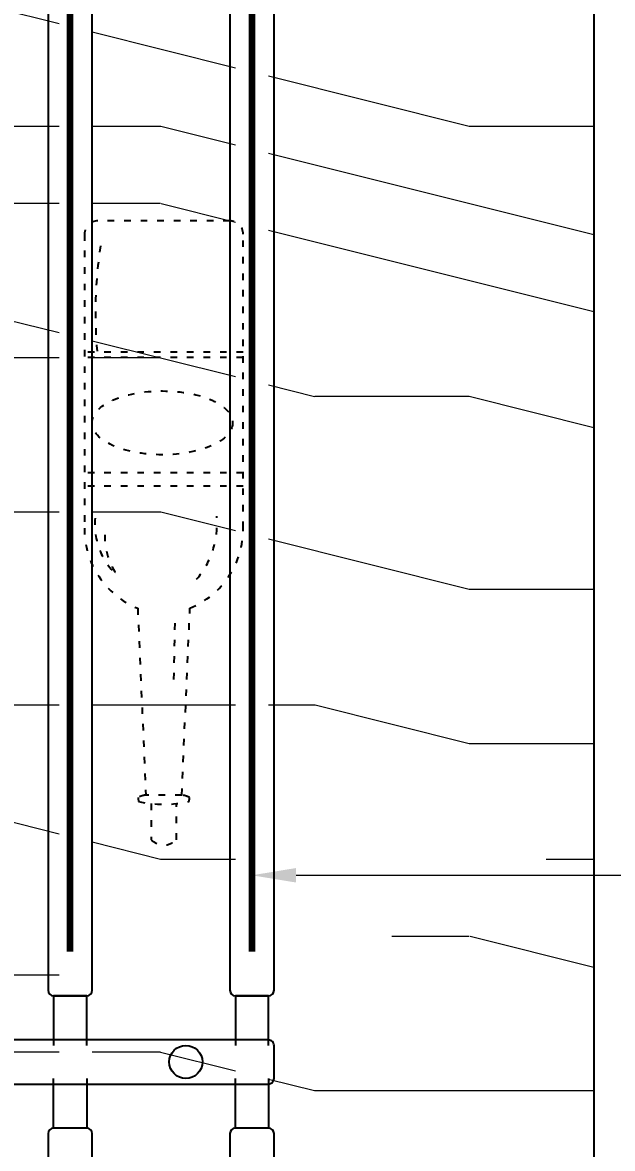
# Model space of a CAD drawing. Header units: millimetres. Extents: x 64682 to 95728, y -1640 to 17847.
# Drawn here: x 80509 to 80777, y 13068 to 13579 of the extents above; entities that cross this region are included whole.
import ezdxf
from ezdxf import colors
from ezdxf.entities.mleader import LeaderData, LeaderLine
from ezdxf.enums import TextEntityAlignment as Align
from ezdxf.math import Vec2, Vec3

# ---------------------------------------------------------------- set-up
doc = ezdxf.new("R2010")
doc.units = ezdxf.units.MM
for name, pattern in [('_ACM-G-HIDDEN', [4.762499999999999, 3.175, -1.5875]), ('ACAD_ISO03W100', [30, 12, -18]), ('D04-03 - PANTRY CABINET DETAIL 1$0$ACM-G-CENTER2', [28.575000000000003, 19.05, -3.175000000000001, 3.175000000000001, -3.175000000000001])]:
    doc.linetypes.add(name, pattern=pattern)
doc.layers.get('Defpoints').update_dxf_attribs({"color": 250})
for name, color, linetype, lineweight in [('_ACM-A-ANNO-DIMS', 2, 'Continuous', 13), ('_ACM-A-ANNO-DIMS @ 10', 2, 'Continuous', 13), ('_ACM-A-ANNO-DIMS @ 2', 2, 'Continuous', 13), ('_ACM-A-ANNO-DIMS @ 5', 2, 'Continuous', 13), ('_ACM-A-ELVE-HACH', 251, 'Continuous', 9), ('_ACM-A-ELVE-HIDD', 1, '_ACM-G-HIDDEN', 13)]:
    doc.layers.add(name, color=color, linetype=linetype, lineweight=lineweight)
for name, color, linetype in [('I-DETL-LW01', 1, 'Continuous'), ('I-DETL-LW02', 2, 'Continuous'), ('WALL TYPE$0$G-ANNO-NOTE-CH', 7, 'Continuous')]:
    doc.layers.add(name, color=color, linetype=linetype)
doc.styles.add('Arial', font='ARIALUNI.ttf')
doc.styles.add('WALL TYPE$0$Aecom Chinese', font='Microsoft YaHei.ttf')
doc.dimstyles.new('Aec-Arch-M-注释性', dxfattribs={"dimscale": 2, "dimtxt": 2.5, "dimasz": 2, "dimexe": 2, "dimexo": 2, "dimgap": 0.8, "dimtad": 1, "dimdec": 0, "dimrnd": 5, "dimzin": 3, "dimdsep": 46, "dimtxsty": 'Arial', "dimblk": 'WALL TYPE$0$_ArchTick', "dimcen": 2.5, "dimdle": 2, "dimclrd": 256, "dimclrt": 256, "dimazin": 2, "dimtfac": 0.75, "dimtdec": 0, "dimtix": 1, "dimtmove": 2, "dimatfit": 2, "dimfxl": 5, "dimfxlon": 1, "dimtolj": 1, "dimtzin": 0, "dimlwd": -1, "dimarcsym": 0})

# ---------------------------------------------------------------- blocks, each defined once
blk = doc.blocks.new('K_35')
at = {"color": 8, "linetype": 'ACAD_ISO03W100', "lineweight": -2, "ltscale": 0.25}
blk.add_lwpolyline([(-175.7153926715837, -11.86088672983169, 0.3077846704725585), (-139.3274124117452, -36), (-6, -36, 0.4142135623731227), (0, -30), (0, 30, 0.414213562373145), (-6, 36), (-139.3274124117452, 36, 0.3077846704724805), (-175.7153926715837, 11.86088672984624), (-260.4658277913113, 8.14792270923499, 0.08095083414172038), (-261.5264348196215, 11.60570679773809, 0.05046056553367759), (-263.3626816695905, 11.47990982653573, 0.1146550099405352), (-263.3626816695905, -11.47990982653573, 0.05046056553367748), (-261.5264348196215, -11.60570679773809, 0.08095083414172038), (-260.4658277913113, -8.14792270923499)], format="xyb", close=True, dxfattribs=at)
for points in [[(-120.4089682635968, -36), (-120.4089682635968, 36)], [(-114.3441530243144, -36), (-114.3441530243144, 36)], [(-62.00673803914106, -36), (-62.00673803914106, 36)], [(-59.60673803911777, -36), (-59.60673803911777, 36)], [(-260.4658277913113, -8.14792270923499), (-260.4658277913113, 8.14792270923499)], [(-207.993028791796, -4.603732831543311), (-178.0359496706515, -5.180213772808202)]]:
    blk.add_lwpolyline(points, dxfattribs=at)
for points in [[(-134.8552721613669, 31.16925054880267, 0.2379591916028849), (-161.2482012427063, 20.71605613932479, -0.1709796993884588), (-142.3402592219354, 26.76488241268089)], [(-11.28166889055865, 28.71847195041482, 0.0596809028887853), (-59.60673803911777, 30.25504786499368)], [(-264.3589560104883, 5.688097690464929), (-280.7375050279079, 5.688097690464929, 0.4202580269896076), (-280.7375050279079, -5.688097690464929), (-264.3589560104883, -5.688097690464929)], [(-162.5150418381527, -14.89810256146302, 0.2018276905973315), (-134.0180920431594, -24.02319096477004)]]:
    blk.add_lwpolyline(points, format="xyb", dxfattribs=at)
blk.add_ellipse((-91.61998544092057, 0.6664935517474078), major_axis=(7.081902606801228e-15, -31.89405394106416), ratio=0.4537038272487876, dxfattribs=at)
blk = doc.blocks.new('WALL TYPE$0$_ArchTick')
at = {"color": 0, "linetype": 'ByBlock', "const_width": 0.15}
blk.add_lwpolyline([(-0.5, -0.5), (0.5, 0.5)], dxfattribs=at)
blk = doc.blocks.new('*D158')
at = {"layer": '_ACM-A-ANNO-DIMS', "color": 0, "lineweight": -2, "transparency": 16777216}
for p, q in [((82340.81602356513, 12113.01223901217), (82340.81602356513, 12078.01223901217)), ((83140.81602356513, 12113.01223901217), (83140.81602356513, 12078.01223901217))]:
    blk.add_line(p, q, dxfattribs=at)
at = {"layer": '_ACM-A-ANNO-DIMS', "transparency": 16777216}
blk.add_line((83150.81602356513, 12088.01223901217), (82330.81602356513, 12088.01223901217), dxfattribs=at)
at = {"layer": 'Defpoints', "color": 0, "transparency": 16777216}
for p in [(82340.81602356513, 12151.86020139569), (83140.81602356513, 12151.86020139569), (82340.81602356513, 12088.01223901217)]:
    blk.add_point(p, dxfattribs=at)
at = {"layer": '_ACM-A-ANNO-DIMS', "transparency": 16777216, "xscale": 10, "yscale": 10, "zscale": 10, "rotation": 180}
blk.add_blockref('WALL TYPE$0$_ArchTick', (82340.81602356513, 12088.01223901217), dxfattribs=at)
at = {"layer": '_ACM-A-ANNO-DIMS', "transparency": 16777216, "xscale": 10, "yscale": 10, "zscale": 10}
blk.add_blockref('WALL TYPE$0$_ArchTick', (83140.81602356513, 12088.01223901217), dxfattribs=at)
at = {"layer": '_ACM-A-ANNO-DIMS', "transparency": 16777216, "insert": (82740.81602356513, 12098.39866466019), "char_height": 12.5, "attachment_point": 5, "style": 'Arial'}
blk.add_mtext('\\A1;800', dxfattribs=at)
blk = doc.blocks.new('*D159')
at = {"layer": '_ACM-A-ANNO-DIMS', "color": 0, "lineweight": -2, "transparency": 16777216}
for p, q in [((82340.81602356513, 12110.09209973514), (82340.81602356513, 12040.09209973514)), ((83140.81602356513, 12110.09209973514), (83140.81602356513, 12040.09209973514))]:
    blk.add_line(p, q, dxfattribs=at)
at = {"layer": '_ACM-A-ANNO-DIMS', "transparency": 16777216}
blk.add_line((83160.81602356513, 12060.09209973514), (82320.81602356513, 12060.09209973514), dxfattribs=at)
at = {"layer": 'Defpoints', "color": 0, "transparency": 16777216}
for p in [(82340.81602356513, 12151.86020139569), (83140.81602356513, 12151.86020139569), (82340.81602356513, 12060.09209973514)]:
    blk.add_point(p, dxfattribs=at)
at = {"layer": '_ACM-A-ANNO-DIMS', "transparency": 16777216, "xscale": 20, "yscale": 20, "zscale": 20, "rotation": 180}
blk.add_blockref('WALL TYPE$0$_ArchTick', (82340.81602356513, 12060.09209973514), dxfattribs=at)
at = {"layer": '_ACM-A-ANNO-DIMS', "transparency": 16777216, "xscale": 20, "yscale": 20, "zscale": 20}
blk.add_blockref('WALL TYPE$0$_ArchTick', (83140.81602356513, 12060.09209973514), dxfattribs=at)
at = {"layer": '_ACM-A-ANNO-DIMS', "transparency": 16777216, "insert": (82740.81602356513, 12080.86495103118), "char_height": 25, "attachment_point": 5, "style": 'Arial'}
blk.add_mtext('\\A1;800', dxfattribs=at)
blk = doc.blocks.new('*D160')
at = {"layer": '_ACM-A-ANNO-DIMS', "color": 0, "lineweight": -2, "transparency": 16777216}
for p, q in [((83140.81602356513, 12113.01223901217), (83140.81602356513, 12078.01223901217)), ((86050.81602356513, 12113.01223901217), (86050.81602356513, 12078.01223901217))]:
    blk.add_line(p, q, dxfattribs=at)
at = {"layer": '_ACM-A-ANNO-DIMS', "transparency": 16777216}
blk.add_line((86060.81602356513, 12088.01223901217), (83130.81602356513, 12088.01223901217), dxfattribs=at)
at = {"layer": 'Defpoints', "color": 0, "transparency": 16777216}
for p in [(83140.81602356513, 12151.86020139569), (86050.81602356513, 12151.86020139568), (83140.81602356513, 12088.01223901217)]:
    blk.add_point(p, dxfattribs=at)
at = {"layer": '_ACM-A-ANNO-DIMS', "transparency": 16777216, "xscale": 10, "yscale": 10, "zscale": 10, "rotation": 180}
blk.add_blockref('WALL TYPE$0$_ArchTick', (83140.81602356513, 12088.01223901217), dxfattribs=at)
at = {"layer": '_ACM-A-ANNO-DIMS', "transparency": 16777216, "xscale": 10, "yscale": 10, "zscale": 10}
blk.add_blockref('WALL TYPE$0$_ArchTick', (86050.81602356513, 12088.01223901217), dxfattribs=at)
at = {"layer": '_ACM-A-ANNO-DIMS', "transparency": 16777216, "insert": (84595.81602356513, 12098.39866466019), "char_height": 12.5, "attachment_point": 5, "style": 'Arial'}
blk.add_mtext('\\A1;2910', dxfattribs=at)
blk = doc.blocks.new('*D161')
at = {"layer": '_ACM-A-ANNO-DIMS', "color": 0, "lineweight": -2, "transparency": 16777216}
for p, q in [((83140.81602356513, 12110.09209973514), (83140.81602356513, 12040.09209973514)), ((86050.81602356513, 12110.09209973514), (86050.81602356513, 12040.09209973514))]:
    blk.add_line(p, q, dxfattribs=at)
at = {"layer": '_ACM-A-ANNO-DIMS', "transparency": 16777216}
blk.add_line((86070.81602356513, 12060.09209973514), (83120.81602356513, 12060.09209973514), dxfattribs=at)
at = {"layer": 'Defpoints', "color": 0, "transparency": 16777216}
for p in [(83140.81602356513, 12151.86020139569), (86050.81602356513, 12151.86020139568), (83140.81602356513, 12060.09209973514)]:
    blk.add_point(p, dxfattribs=at)
at = {"layer": '_ACM-A-ANNO-DIMS', "transparency": 16777216, "xscale": 20, "yscale": 20, "zscale": 20, "rotation": 180}
blk.add_blockref('WALL TYPE$0$_ArchTick', (83140.81602356513, 12060.09209973514), dxfattribs=at)
at = {"layer": '_ACM-A-ANNO-DIMS', "transparency": 16777216, "xscale": 20, "yscale": 20, "zscale": 20}
blk.add_blockref('WALL TYPE$0$_ArchTick', (86050.81602356513, 12060.09209973514), dxfattribs=at)
at = {"layer": '_ACM-A-ANNO-DIMS', "transparency": 16777216, "insert": (84595.81602356513, 12080.86495103118), "char_height": 25, "attachment_point": 5, "style": 'Arial'}
blk.add_mtext('\\A1;2910', dxfattribs=at)
blk = doc.blocks.new('WHA12202707')
at = {"transparency": 16777216}
for p, q in [((2.381249999995816, 2.381249999998545), (0, 0)), ((11.90624999998818, 2.381249999998545), (2.381249999995816, 2.381249999998545)), ((11.90624999998818, 2.381249999998545), (14.28749999998399, 0)), ((2.381249999995816, -2.381249999994907), (0, 0)), ((11.90624999998818, -2.381249999994907), (14.28749999998399, 0)), ((2.381249999995816, -2.381249999994907), (11.90624999998818, -2.381249999994907))]:
    blk.add_line(p, q, dxfattribs=at)
at = {"transparency": 16777216, "style": 'WALL TYPE$0$Aecom Chinese'}
blk.add_attdef('英文2', (0.4915142908575945, -14.58335883787367), '', height=2.5, dxfattribs=at)
at = {"layer": 'WALL TYPE$0$G-ANNO-NOTE-CH', "transparency": 16777216, "style": 'WALL TYPE$0$Aecom Chinese'}
blk.add_attdef('编号', text='', height=2.5, dxfattribs=at).set_placement((7.100982051833853, 0), align=Align.MIDDLE)
for tag, p in [('中文', (0.5380008727915992, -5.178695852169766)), ('英文', (0.4915142908830603, -9.507158057298511))]:
    blk.add_attdef(tag, text='', height=2.5, dxfattribs=at).set_placement(p, align=Align.MIDDLE_LEFT)
blk = doc.blocks.new('K_1222095899')
for points in [[(-1497.499683189133, 0), (-2212.500461200907, 0, 0.414213562373095), (-2215.000461200907, -2.5), (-2215.000461200907, -17.5, 0.414213562373095), (-2212.500461200907, -20), (-1497.499683189133, -20, 0.414213562373095), (-1494.999683189133, -17.5), (-1494.999683189133, -2.5, 0.414213562373095)], [(-520.8329202623427, 0), (-1432.500461200907, 0, 0.414213562373095), (-1435.000461200907, -2.5), (-1435.000461200907, -17.5, 0.414213562373095), (-1432.500461200907, -20), (-520.8329202623427, -20, 0.414213562373095), (-518.3329202623427, -17.5), (-518.3329202623427, -2.5, 0.414213562373095)]]:
    blk.add_lwpolyline(points, format="xyb", close=True)
for points in [[(-1472.499683189133, -17.5), (-1494.999683189133, -17.5), (-1494.999683189133, -2.5), (-1472.499683189133, -2.5)], [(-1457.499707254436, -17.5), (-1435.000461200907, -17.5), (-1435.000461200907, -2.5), (-1457.499707254436, -2.5)]]:
    blk.add_lwpolyline(points)
at = {"layer": '_ACM-A-ELVE-HIDD', "linetype": 'D04-03 - PANTRY CABINET DETAIL 1$0$ACM-G-CENTER2', "ltscale": 3.8, "const_width": 3}
blk.add_lwpolyline([(-1415.000461200907, -10), (-538.3329202623427, -10)], dxfattribs=at)
blk = doc.blocks.new('K_1222100399')
blk.add_lwpolyline([(-10, -2.5), (-10, -157.5003850445391, 0.4142107429508659), (-7.500024065302568, -160.0003850444227), (7.499975934697432, -160.0005294362109, 0.4142163818009496), (10, -157.5005294363273), (10, -2.500144391788126, 0.4142107429508704), (7.500024065302568, -0.0001443919045414077), (-7.499975934697432, -1.164153218269348e-10, 0.414216381800945)], format="xyb", close=True)
for centre in [(0, -24.99997593458647), (0, -120.0003609793548)]:
    blk.add_circle(centre, 7.5)
blk = doc.blocks.new('*U380')
at = {"layer": '_ACM-A-ANNO-DIMS @ 10'}
dim = blk.add_linear_dim(base=(-2180.000000000015, -1471.882044558526), p1=(-1380.000000000015, -1380.113942897979), p2=(-2180.000000000015, -1380.113942897979), dimstyle='Aec-Arch-M-注释性', override={"dimscale": 10, "dimzin": 8, "dimtix": 1, "dimtofl": 1, "dimtmove": 2, "dimatfit": 2}, dxfattribs=at)
dim.commit()
dim.dimension.update_dxf_attribs({"geometry": '*D159', "text_midpoint": (-1780.000000000015, -1451.109193262482), "insert": (-84520.81602356514, -13531.97414429366)})
at = {"layer": '_ACM-A-ANNO-DIMS @ 5'}
dim = blk.add_linear_dim(base=(-2180.000000000015, -1443.961905281496), p1=(-1380.000000000015, -1380.113942897979), p2=(-2180.000000000015, -1380.113942897979), dimstyle='Aec-Arch-M-注释性', override={"dimscale": 5, "dimzin": 8, "dimtix": 1, "dimtofl": 1, "dimtmove": 2, "dimatfit": 2}, dxfattribs=at)
dim.commit()
dim.dimension.update_dxf_attribs({"geometry": '*D158', "text_midpoint": (-1780.000000000015, -1433.575479633475), "insert": (-84520.81602356514, -13531.97414429366)})
blk = doc.blocks.new('*U381')
at = {"layer": '_ACM-A-ANNO-DIMS @ 10'}
dim = blk.add_linear_dim(base=(-1380.000000000015, -1471.882044558526), p1=(1529.999999999985, -1380.11394289798), p2=(-1380.000000000015, -1380.113942897979), dimstyle='Aec-Arch-M-注释性', override={"dimscale": 10, "dimzin": 8, "dimtix": 1, "dimtofl": 1, "dimtmove": 2, "dimatfit": 2}, dxfattribs=at)
dim.commit()
dim.dimension.update_dxf_attribs({"geometry": '*D161', "text_midpoint": (74.99999999998545, -1451.109193262482), "insert": (-84520.81602356514, -13531.97414429366)})
at = {"layer": '_ACM-A-ANNO-DIMS @ 5'}
dim = blk.add_linear_dim(base=(-1380.000000000015, -1443.961905281496), p1=(1529.999999999985, -1380.11394289798), p2=(-1380.000000000015, -1380.113942897979), dimstyle='Aec-Arch-M-注释性', override={"dimscale": 5, "dimzin": 8, "dimtix": 1, "dimtofl": 1, "dimtmove": 2, "dimatfit": 2}, dxfattribs=at)
dim.commit()
dim.dimension.update_dxf_attribs({"geometry": '*D160', "text_midpoint": (74.99999999998545, -1433.575479633475), "insert": (-84520.81602356514, -13531.97414429366)})
blk = doc.blocks.new('*U383')
at = {"layer": '_ACM-A-ANNO-DIMS @ 10'}
ml = blk.add_multileader_block('Standard', dxfattribs=at)
ml.set_content('WHA12202707', color=256, scale=10)
ml.set_attribute('编号', 'MT-01', width=0)
ml.set_attribute('中文', '古铜色不锈钢', width=0)
ml.set_attribute('英文', 'ANTIQUE BRONZE ', width=0)
ml.set_attribute('英文2', 'STAINLESS STEEL', width=0)
ml.set_leader_properties(color=2)
ml.build(insert=Vec2(0, 0))
ml.multileader.update_dxf_attribs({"text_right_attachment_type": 6, "dogleg_length": 0.36, "arrow_head_size": 20, "scale": 10})
ctx = ml.context
ctx.base_point, ctx.scale, ctx.char_height, ctx.arrow_head_size, ctx.landing_gap_size, ctx.plane_origin = Vec3(-1257.913387246761, -1528.956206433766), 10, 750, 20, 0.8999999999999999, Vec3(1326.989480184042, -5796.680145029596)
ctx.right_attachment = 6
notes = []
notes.append((ctx, [(0, (1, 1, 0), (-1305.316264249952, -1528.956206433766), (1, 0), 47.40287700319059, [(1, [(-1305.316264249952, -1225.00038504477)], 0, [])])]))
ctx.block.insert = Vec3(-1257.91338724675, -1528.956206433784)
at = {"layer": '_ACM-A-ANNO-DIMS @ 2'}
ml = blk.add_multileader_block('Standard', dxfattribs=at)
ml.set_content('WHA12202707', color=256, scale=2)
ml.set_attribute('编号', 'MT-01', width=0)
ml.set_attribute('中文', '古铜色不锈钢', width=0)
ml.set_attribute('英文', 'ANTIQUE BRONZE ', width=0)
ml.set_attribute('英文2', 'STAINLESS STEEL', width=0)
ml.set_leader_properties(color=2)
ml.build(insert=Vec2(0, 0))
ml.multileader.update_dxf_attribs({"text_right_attachment_type": 6, "dogleg_length": 0.36, "scale": 2})
ctx = ml.context
ctx.base_point, ctx.scale, ctx.char_height, ctx.landing_gap_size, ctx.plane_origin = Vec3(-1295.835688849314, -1528.956206433766), 2, 150, 0.18, Vec3(1326.989480184042, -5796.680145029596)
ctx.right_attachment = 6
notes.append((ctx, [(0, (1, 1, 0), (-1305.316264249952, -1528.956206433766), (1, 0), 9.480575400638118, [(1, [(-1347.707929575947, -1606.150779785905)], 0, [])])]))
ctx.block.insert = Vec3(-1295.835688849314, -1528.95620643377)
for ctx, leaders in notes:
    for number, flags, end, landing, length, lines in leaders:
        leader = LeaderData()
        leader.index, (leader.has_last_leader_line, leader.has_dogleg_vector, leader.attachment_direction) = number, flags
        leader.last_leader_point, leader.dogleg_vector, leader.dogleg_length = Vec3(end), Vec3(landing), length
        for number, points, colour, breaks in lines:
            line = LeaderLine()
            line.index, line.vertices, line.color, line.breaks = number, Vec3.list(points), colors.encode_raw_color(colour), breaks
            leader.lines.append(line)
        ctx.leaders.append(leader)
blk = doc.blocks.new('K_1222101499')
at = {"layer": '_ACM-A-ELVE-HACH'}
h = blk.add_hatch(dxfattribs=at)
h.set_pattern_fill('木纹', color=251, scale=34.3137, angle=90, pattern_type=2)
h.set_pattern_definition([(90, (-88231.48500127051, -21141.68654341979), (-699.99948, 4.286260612934058e-14), [139.999896, -209.999844, 69.99994799999999, -279.999792]), (90, (-88248.98498827047, -20651.68690741979), (-699.99948, 4.286260612934058e-14), [139.999896, -559.9995839999999]), (90, (-88283.98496227048, -20721.68685541983), (-699.99948, 4.286260612934058e-14), [69.99994799999999, -629.9995319999999]), (90, (-88301.48494927051, -21106.68656941979), (-699.99948, 4.286260612934058e-14), [34.99997399999999, -489.999636, 34.99997399999999, -139.999896]), (90, (-88336.48492327047, -20861.68675141979), (-699.99948, 4.286260612934058e-14), [139.999896, -209.999844, 34.99997399999999, -314.999766]), (90, (-88353.98491027048, -21036.68662141979), (-699.99948, 4.286260612934058e-14), [104.999922, -594.999558]), (90, (-88371.48489727051, -20861.68675141979), (-699.99948, 4.286260612934058e-14), [209.999844, -489.999636]), (90, (-88388.98488427048, -21071.68659541979), (-699.99948, 4.286260612934058e-14), [139.999896, -559.9995839999999]), (90, (-88406.48487127047, -20791.68680341979), (-699.99948, 4.286260612934058e-14), [349.99974, -349.99974]), (90, (-88441.48484527046, -21001.68664741979), (-699.99948, 4.286260612934058e-14), [69.99994799999999, -209.999844, 139.999896, -279.999792]), (90, (-88458.98483227052, -20511.6870114198), (-699.99948, 4.286260612934058e-14), [139.999896, -559.9995839999999]), (90, (-88476.48481927051, -20651.68690741979), (-699.99948, 4.286260612934058e-14), [69.99994799999999, -629.9995319999999]), (90, (-88493.98480627051, -20791.68680341979), (-699.99948, 4.286260612934058e-14), [69.99994799999999, -629.9995319999999]), (90, (-88511.48479327052, -21141.68654341979), (-699.99948, 4.286260612934058e-14), [139.999896, -559.9995839999999]), (90, (-88528.98478027052, -20791.68680341979), (-699.99948, 4.286260612934058e-14), [139.999896, -559.9995839999999]), (90, (-88563.98475427052, -20791.68680341979), (-699.99948, 4.286260612934058e-14), [139.999896, -139.999896, 139.999896, -279.999792]), (90, (-88598.98472827052, -20931.6866994198), (-699.99948, 4.286260612934058e-14), [69.99994799999999, -349.99974, 139.999896, -139.999896]), (90, (-88616.4847152705, -20791.68680341979), (-699.99948, 4.286260612934058e-14), [209.999844, -489.999636]), (90, (-88651.48468927048, -20791.68680341979), (-699.99948, 4.286260612934058e-14), [139.999896, -559.9995839999999]), (90, (-88668.98467627051, -21071.68659541979), (-699.99948, 4.286260612934058e-14), [209.999844, -279.999792, 69.99994799999999, -139.999896]), (90, (-88703.98465027047, -21071.68659541979), (-699.99948, 4.286260612934058e-14), [349.99974, -349.99974]), (90, (-88721.48463727048, -20651.68690741979), (-699.99948, 4.286260612934058e-14), [69.99994799999999, -629.9995319999999]), (90, (-88738.98462427047, -20861.68675141979), (-699.99948, 4.286260612934058e-14), [139.999896, -559.9995839999999]), (90, (-88756.48461127053, -21001.68664741979), (-699.99948, 4.286260612934058e-14), [69.99994799999999, -279.999792, 69.99994799999999, -279.999792]), (90, (-88773.98459827052, -21071.68659541983), (-699.99948, 4.286260612934058e-14), [69.99994799999999, -209.999844, 139.999896, -279.999792]), (90, (-88791.48458527052, -20931.6866994198), (-699.99948, 4.286260612934058e-14), [69.99994799999999, -349.99974, 69.99994799999999, -209.999844]), (90, (-88808.9845722705, -20791.68680341979), (-699.99948, 4.286260612934058e-14), [209.999844, -489.999636]), (90, (-88843.98454627051, -21071.68659541979), (-699.99948, 4.286260612934058e-14), [139.999896, -559.9995839999999]), (90, (-88861.48453327052, -20721.68685541979), (-699.99948, 4.286260612934058e-14), [69.99994799999999, -629.9995319999999]), (90, (-88878.98452027046, -20581.68695941979), (-699.99948, 4.286260612934058e-14), [69.99994799999999, -629.9995319999999]), (104.03624347, (-88283.98496226255, -20651.68690740583), (-1.689791769861322e-06, 699.999479479022), [72.09994644, -2814.0717183687]), (104.03624347, (-88441.48484526254, -20581.68695940583), (-1.689791769861322e-06, 699.999479479022), [72.09994644, -2814.0717183687]), (104.03624347, (-88861.48453326254, -20651.68690740583), (-1.689791769861322e-06, 699.999479479022), [72.09994644, -2814.0717183687]), (104.03624347, (-88598.98472826254, -20861.68675140583), (-1.689791769861322e-06, 699.999479479022), [72.09994644, -2814.0717183687]), (104.03624347, (-88703.98465026254, -20721.68685540583), (-1.689791769861322e-06, 699.999479479022), [72.09994644, -2814.0717183687]), (104.03624347, (-88651.48468926255, -20651.68690740583), (-1.689791769861322e-06, 699.999479479022), [72.09994644, -2814.0717183687]), (104.03624347, (-88773.98459826254, -21001.68664740583), (-1.689791769861322e-06, 699.999479479022), [72.09994644, -2814.0717183687]), (104.03624347, (-88738.98462426254, -20721.68685540583), (-1.689791769861322e-06, 699.999479479022), [72.09994644, -2814.0717183687]), (104.03624347, (-88476.48481926254, -20581.68695940583), (-1.689791769861322e-06, 699.999479479022), [144.19989288, -2741.9717719287]), (104.03624347, (-88528.98478026254, -20651.68690740583), (-1.689791769861322e-06, 699.999479479022), [144.19989288, -2741.9717719287]), (104.03624347, (-88563.98475426255, -20651.68690740583), (-1.689791769861322e-06, 699.999479479022), [144.19989288, -2741.9717719287]), (255.96376, (-88336.48506779186, -20861.68692184198), (0.0001255916377233216, -699.9996068101242), [72.09994644, -144.19989288, 72.09994644, -2597.771844734999]), (255.9637565300001, (-88441.48484533119, -21001.68664730289), (-2.533266199220939e-08, -699.9994798951368), [72.09994644, -2814.0717183687]), (255.9637565300001, (-88756.48461133118, -21001.68664730289), (-2.533266199220939e-08, -699.9994798951368), [144.19989288, -2741.9717719287]), (284.03624347, (-88248.98498833118, -20651.68690730289), (1.689791678431259e-06, -699.999479479022), [72.09994644, -2814.0717183687]), (75.96375653, (-88248.98498833118, -20511.68701130289), (2.533287532902427e-08, 699.9994798951368), [72.09994644, -2814.0717183687]), (75.96375653, (-88493.98480633117, -20721.68685530288), (2.533287532902427e-08, 699.9994798951368), [72.09994644, -2814.0717183687]), (75.96375653, (-88616.48471533117, -20581.68695930289), (2.533287532902427e-08, 699.9994798951368), [72.09994644, -2814.0717183687]), (75.96375653, (-88668.98467633118, -20861.68675130288), (2.533287532902427e-08, 699.9994798951368), [72.09994644, -2814.0717183687]), (75.96375653, (-88756.48461133118, -20931.68669930289), (2.533287532902427e-08, 699.9994798951368), [72.09994644, -2814.0717183687]), (75.96375653, (-88791.48458533117, -20861.68675130288), (2.533287532902427e-08, 699.9994798951368), [72.09994644, -2814.0717183687]), (75.96375653, (-88668.98467633118, -20861.68675130288), (2.533287532902427e-08, 699.9994798951368), [72.09994644, -2814.0717183687]), (75.96375653, (-88773.98459833118, -20651.68690730289), (2.533287532902427e-08, 699.9994798951368), [288.39978576, -2597.7718790487]), (75.96375653, (-88301.48494933118, -21071.68659530289), (2.533287532902427e-08, 699.9994798951368), [288.39978576, -2597.7718790487]), (75.96375653, (-88353.98491033117, -21001.68664730289), (2.533287532902427e-08, 699.9994798951368), [288.39978576, -2597.7718790487]), (75.96376000000001, (-88388.98502879185, -20931.68686984197), (-0.0001255916376318916, 699.9996068101242), [72.09994644, -144.19989288, 144.19989288, -2525.671898295]), (75.96376000000001, (-88441.48498979186, -20931.68686984197), (-0.0001255916376318916, 699.9996068101242), [144.19989288, -144.19989288, 144.19989288, -2453.571951854999]), (75.96375653, (-88511.48479333118, -21001.68664730289), (2.533287532902427e-08, 699.9994798951368), [288.39978576, -2597.7718790487]), (75.96375653, (-88563.98475433118, -21071.68659530289), (2.533287532902427e-08, 699.9994798951368), [288.39978576, -2597.7718790487]), (75.96375653, (-88598.98472833117, -21071.68659530289), (2.533287532902427e-08, 699.9994798951368), [288.39978576, -2597.7718790487]), (75.96375653, (-88808.98457233119, -20581.68695930289), (2.533287532902427e-08, 699.9994798951368), [72.09994644, -2814.0717183687]), (75.96376753, (-88878.98452033119, -20511.68701130289), (-0.0001343649196721049, 699.9994798951237), [144.19989288, -2741.9717719287]), (75.96376753, (-88843.98454633118, -20931.68669930289), (-0.0001343649196721049, 699.9994798951237), [144.19989288, -2741.9717719287]), (75.96375753, (-88231.48500133118, -21001.68664730289), (-1.219196285513106e-05, 699.9994798951367), [288.3997857599998, -2597.771879048699]), (75.96375753, (-88721.48463733117, -20581.68695930289), (-1.219196285513106e-05, 699.9994798951367), [216.2998393199999, -2669.871825488699]), (75.96375753, (-88668.98467633118, -20511.68701130289), (-1.219196285513106e-05, 699.9994798951367), [432.5996786399998, -2453.571986168699])])
h.paths.add_polyline_path([(2329.999999999985, -1145.000385044768, -1), (2324.999999999985, -1145.000385044768, -1)], flags=16)
h.paths.add_polyline_path([(2670.000778011832, -1232.50038504477), (-2520.000778011876, -1232.50038504477), (-2520.000778011861, -1380.11394289798), (2669.999999999985, -1380.11394289798), (2670.000778011832, -1380.113934093686)])
h.paths.add_polyline_path([(-2520.000778011876, -1217.50038504477), (2670.000778011847, -1217.500385044768), (2670.000778011832, -1152.500385044768), (-2520.00077801189, -1152.500385044768)])
h.paths.add_polyline_path([(-2520.000778011861, -952.5003850447665), (-2180.000000000015, -952.5003850447683), (-2180.000000000015, -930.0007700895367), (-2520.000778011861, -930.0007700895367)])
h.paths.add_polyline_path([(-2180.000000000015, -967.5003850447665), (-2520.000778011861, -967.5003850447683), (-2520.000778011861, -1032.500385044768), (-2180.000000000015, -1032.500385044772)])
h.paths.add_polyline_path([(1529.999999999985, -967.5003850447665), (-1380.000000000015, -967.5003850447683), (-1380.000000000015, -1032.500385044768), (1529.999999999971, -1032.50038504477)])
h.paths.add_polyline_path([(-1380.000000000029, -952.5003850447702), (1529.999999999985, -952.5003850447683), (1529.999999999985, -930.0007700895367), (-1380.000000000015, -930.0007700895367)])
h.paths.add_polyline_path([(2670.000778011832, -1047.500385044765), (2329.999999999985, -1047.500385044767), (2329.999999999985, -1069.999221986956), (2330.000778011847, -1070), (1529.999999999985, -1070), (1529.999999999985, -1047.500385044768), (-1380, -1047.500385044767), (-1380.000000000015, -1070), (-2180.000000000015, -1070), (-2180.000000000015, -1047.500385044768), (-2520.000778011861, -1047.50038504477), (-2520.000778011876, -1137.500385044768), (2670.000778011832, -1137.500385044768)])
h.paths.add_polyline_path([(2329.999999999985, -952.5003850447683), (2670.000778011847, -952.5003850447683), (2670.000778011832, -930.0007700895367), (2329.999999999985, -930.0007700895367)])
h.paths.add_polyline_path([(2670.000778011832, -967.5003850447683), (2329.999999999985, -967.5003850447683), (2329.999999999985, -1032.500385044768), (2670.000778011847, -1032.500385044768)])
at = {"layer": 'I-DETL-LW01', "color": 8}
blk.add_lwpolyline([(2669.999999999985, -1380.11394289798), (-2520.000000000015, -1380.11394289798)], dxfattribs=at)
blk.add_blockref('K_35', (-1008.45992009381, -1185.000385044767))
at = {"layer": '_ACM-A-ANNO-DIMS'}
for name in ['*U383', '*U380', '*U381']:
    blk.add_blockref(name, (0, 0), dxfattribs=at)
at = {"layer": 'I-DETL-LW02'}
for name, p in [('K_1222100399', (-1390.000072195107, -1075.000096260612)), ('K_1222095899', (74.99961099402572, -1132.500385044768)), ('K_1222095899', (74.99961099402572, -1215.000457239988))]:
    blk.add_blockref(name, p, dxfattribs=at)
at = {"layer": '_ACM-A-ANNO-DIMS @ 10'}
ml = blk.add_multileader_block('Standard', dxfattribs=at)
ml.set_content('WHA12202707', color=256, scale=-10)
ml.set_attribute('编号', 'WD-01', width=0)
ml.set_attribute('中文', '胡桃木饰面', width=0)
ml.set_attribute('英文', 'WALNUT VENEER', width=0)
ml.set_attribute('英文2', '', width=0)
ml.set_leader_properties(color=2)
ml.build(insert=Vec2(0, 0))
ml.multileader.update_dxf_attribs({"text_right_attachment_type": 6, "dogleg_length": 0.36, "arrow_head_size": 20, "scale": 10})
ctx = ml.context
ctx.base_point, ctx.scale, ctx.char_height, ctx.arrow_head_size, ctx.landing_gap_size, ctx.plane_origin = Vec3(-1533.178581252094, -1522.17917564878), 10, 750, 20, 0.8999999999999999, Vec3(-4293.170581594924, -5532.21712022483)
ctx.right_attachment, ctx.text_align_type = 6, 2
notes = []
notes.append((ctx, [(0, (1, 1, 0), (-1580.581458255285, -1522.17917564878), (1, 0), 47.40287700319059, [(0, [(-1580.581458255285, -1070)], 0, [])])]))
ctx.block.insert, ctx.block.scale = Vec3(-1390.303581252243, -1522.179175648798), Vec3(-10, 10, 10)
for ctx, leaders in notes:
    for number, flags, end, landing, length, lines in leaders:
        leader = LeaderData()
        leader.index, (leader.has_last_leader_line, leader.has_dogleg_vector, leader.attachment_direction) = number, flags
        leader.last_leader_point, leader.dogleg_vector, leader.dogleg_length = Vec3(end), Vec3(landing), length
        for number, points, colour, breaks in lines:
            line = LeaderLine()
            line.index, line.vertices, line.color, line.breaks = number, Vec3.list(points), colors.encode_raw_color(colour), breaks
            leader.lines.append(line)
        ctx.leaders.append(leader)

msp = doc.modelspace()

# ---------------------------------------------------------------- block references
at = {"rotation": 90}
msp.add_blockref('K_1222101499', (79388.56848461789, 14497.01698081192), dxfattribs=at)

doc.saveas('drawing.dxf')
